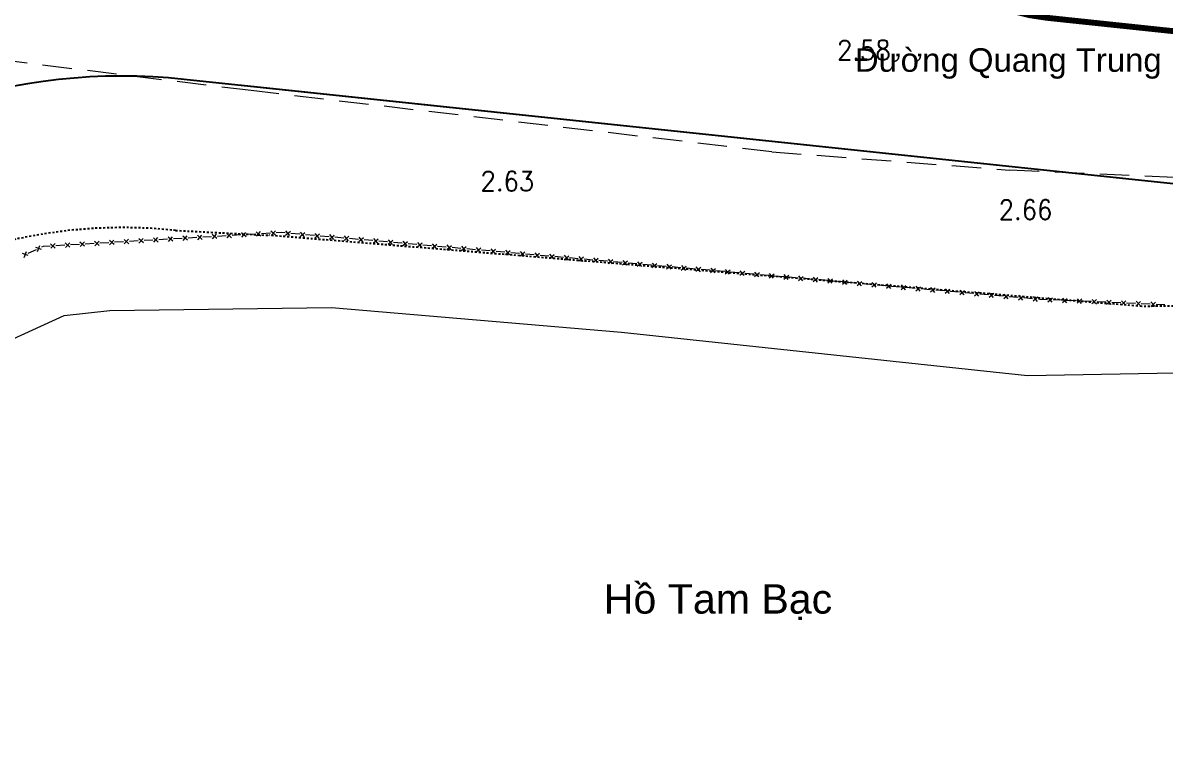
# Model space of a CAD drawing. Header units: millimetres. Extents: x 583747 to 596416, y 2304962 to 2309584.
# Drawn here: x 595599.4 to 595657.6, y 2307130.4 to 2307166.7 of the extents above; entities that cross this region are included whole.
import ezdxf
from ezdxf.enums import TextEntityAlignment as Align
from ezdxf.xclip import XClip

# ---------------------------------------------------------------- set-up
doc = ezdxf.new("R2010")
doc.units = ezdxf.units.MM
for name, pattern in [('DASH2-1', [3, 2, -1]), ('DASHDOT', [1, 0.5, -0.25, 0, -0.25]), ('{Long Duong}', [2.3, 1.5, -0.8])]:
    doc.linetypes.add(name, pattern=pattern)
doc.layers.add('A-PLOT LINE', color=6, linetype='DASHDOT')
doc.layers.add('AFP-KERB-LINE', color=2, linetype='Continuous')
for name, color, linetype, lineweight in [('Code Cao do', 7, 'Continuous', 0), ('duong chua chay', 1, 'Continuous', 15), ('Duong RG Thua', 7, 'Continuous', 0), ('Ghi chu nha', 7, 'Continuous', 0), ('KT-DV2', 7, 'Continuous', 15), ('KT-NEN', 250, 'Continuous', 0), ('Long Duong_ Phan Cach chat lieu rair mat', 7, 'Continuous', 0), ('đường pccc', 6, 'Continuous', 13)]:
    doc.layers.add(name, color=color, linetype=linetype, lineweight=lineweight)
doc.styles.add('Style-.VnArial', font='')
doc.styles.add('Style-STANDARD', font='STANDARD.shx')
doc.styles.get('Style-.VnArial').set_extended_font_data('.VnArial')

# ---------------------------------------------------------------- blocks, each defined once
blk = doc.blocks.new('wwww1')
at = {"layer": 'Duong RG Thua', "color": 7, "linetype": 'Continuous', "lineweight": 0}
for p, q in [((595602.159, 2307155.341), (595602.371, 2307155.579)), ((595603.133, 2307155.398), (595602.895, 2307155.61)), ((595602.908, 2307155.385), (595603.12, 2307155.623)), ((595603.881, 2307155.442), (595603.644, 2307155.654)), ((595603.657, 2307155.429), (595603.869, 2307155.666)), ((595604.364, 2307155.583), (595603.914, 2307155.557)), ((595604.63, 2307155.485), (595604.393, 2307155.697)), ((595604.405, 2307155.472), (595604.617, 2307155.71)), ((595605.112, 2307155.627), (595604.663, 2307155.6)), ((595605.379, 2307155.529), (595605.141, 2307155.741)), ((595605.154, 2307155.516), (595605.366, 2307155.754)), ((595605.861, 2307155.67), (595605.412, 2307155.644)), ((595606.128, 2307155.572), (595605.89, 2307155.784)), ((595605.903, 2307155.56), (595606.115, 2307155.797)), ((595606.61, 2307155.714), (595606.161, 2307155.688)), ((595606.876, 2307155.616), (595606.639, 2307155.828)), ((595606.651, 2307155.603), (595606.863, 2307155.841)), ((595607.359, 2307155.757), (595606.909, 2307155.731)), ((595607.625, 2307155.66), (595607.387, 2307155.872)), ((595607.4, 2307155.647), (595607.612, 2307155.885)), ((595608.107, 2307155.801), (595607.658, 2307155.775)), ((595608.374, 2307155.703), (595608.136, 2307155.915)), ((595608.149, 2307155.691), (595608.361, 2307155.928)), ((595608.856, 2307155.845), (595608.407, 2307155.819)), ((595609.122, 2307155.747), (595608.885, 2307155.959)), ((595608.898, 2307155.734), (595609.11, 2307155.972)), ((595609.605, 2307155.888), (595609.155, 2307155.862)), ((595609.871, 2307155.791), (595609.634, 2307156.003)), ((595609.646, 2307155.778), (595609.858, 2307156.016)), ((595610.353, 2307155.932), (595609.904, 2307155.906)), ((595610.62, 2307155.834), (595610.382, 2307156.046)), ((595610.395, 2307155.822), (595610.607, 2307156.059)), ((595611.102, 2307155.976), (595610.653, 2307155.95)), ((595611.369, 2307155.878), (595611.131, 2307156.09)), ((595611.144, 2307155.865), (595611.356, 2307156.103)), ((595611.851, 2307156.019), (595611.402, 2307155.993)), ((595612.117, 2307155.922), (595611.88, 2307156.134)), ((595611.893, 2307155.909), (595612.105, 2307156.146)), ((595612.624, 2307155.922), (595612.869, 2307156.126)), ((595612.849, 2307155.902), (595612.645, 2307156.146)), ((595613.346, 2307155.971), (595612.898, 2307156.011)), ((595613.372, 2307155.856), (595613.616, 2307156.06)), ((595613.596, 2307155.836), (595613.392, 2307156.08)), ((595614.093, 2307155.905), (595613.645, 2307155.945)), ((595614.119, 2307155.79), (595614.363, 2307155.994)), ((595614.343, 2307155.77), (595614.139, 2307156.014)), ((595614.841, 2307155.84), (595614.392, 2307155.879)), ((595614.866, 2307155.724), (595615.11, 2307155.928)), ((595615.09, 2307155.704), (595614.886, 2307155.948)), ((595615.588, 2307155.774), (595615.139, 2307155.813)), ((595615.613, 2307155.658), (595615.857, 2307155.863)), ((595615.837, 2307155.638), (595615.633, 2307155.883)), ((595616.335, 2307155.708), (595615.887, 2307155.747)), ((595616.36, 2307155.593), (595616.604, 2307155.797)), ((595616.584, 2307155.572), (595616.38, 2307155.817)), ((595617.082, 2307155.642), (595616.634, 2307155.682)), ((595617.107, 2307155.527), (595617.351, 2307155.731)), ((595617.331, 2307155.507), (595617.127, 2307155.751)), ((595617.829, 2307155.576), (595617.381, 2307155.616)), ((595617.854, 2307155.461), (595618.098, 2307155.665)), ((595618.078, 2307155.441), (595617.874, 2307155.685)), ((595618.601, 2307155.395), (595618.846, 2307155.599)), ((595618.825, 2307155.375), (595618.621, 2307155.619)), ((595599.302, 2307154.783), (595599.414, 2307155.081)), ((595599.906, 2307155.182), (595599.496, 2307154.995)), ((595600.19, 2307155.187), (595599.892, 2307155.299)), ((595599.984, 2307155.094), (595600.097, 2307155.392)), ((595600.886, 2307155.267), (595600.649, 2307155.479)), ((595600.662, 2307155.254), (595600.874, 2307155.492)), ((595601.369, 2307155.408), (595600.919, 2307155.382)), ((595601.635, 2307155.311), (595601.398, 2307155.523)), ((595601.41, 2307155.298), (595601.622, 2307155.535)), ((595602.117, 2307155.452), (595601.668, 2307155.426)), ((595602.384, 2307155.354), (595602.146, 2307155.566)), ((595602.866, 2307155.496), (595602.417, 2307155.469)), ((595603.615, 2307155.539), (595603.166, 2307155.513)), ((595618.576, 2307155.51), (595618.128, 2307155.55)), ((595619.323, 2307155.444), (595618.875, 2307155.484)), ((595619.348, 2307155.329), (595619.593, 2307155.533)), ((595619.573, 2307155.309), (595619.368, 2307155.553)), ((595620.07, 2307155.379), (595619.622, 2307155.418)), ((595620.095, 2307155.263), (595620.34, 2307155.467)), ((595620.32, 2307155.243), (595620.116, 2307155.488)), ((595620.817, 2307155.313), (595620.369, 2307155.352)), ((595620.843, 2307155.197), (595621.087, 2307155.402)), ((595621.067, 2307155.177), (595620.863, 2307155.422)), ((595621.565, 2307155.247), (595621.116, 2307155.286)), ((595621.59, 2307155.132), (595621.834, 2307155.336)), ((595621.814, 2307155.111), (595621.61, 2307155.356)), ((595622.312, 2307155.181), (595621.863, 2307155.221)), ((595622.337, 2307155.066), (595622.581, 2307155.27)), ((595622.561, 2307155.046), (595622.357, 2307155.29)), ((595623.059, 2307155.115), (595622.61, 2307155.155)), ((595623.084, 2307155), (595623.328, 2307155.204)), ((595623.308, 2307154.98), (595623.104, 2307155.224)), ((595623.806, 2307155.049), (595623.358, 2307155.089)), ((595623.831, 2307154.934), (595624.075, 2307155.138)), ((595624.055, 2307154.914), (595623.851, 2307155.158)), ((595624.553, 2307154.984), (595624.105, 2307155.023)), ((595624.578, 2307154.868), (595624.822, 2307155.072)), ((595624.802, 2307154.848), (595624.598, 2307155.092)), ((595625.325, 2307154.802), (595625.569, 2307155.006)), ((595625.549, 2307154.782), (595625.345, 2307155.027)), ((595599.507, 2307154.876), (595599.209, 2307154.988)), ((595625.3, 2307154.918), (595624.852, 2307154.957)), ((595626.047, 2307154.852), (595625.599, 2307154.891)), ((595626.072, 2307154.737), (595626.317, 2307154.941)), ((595626.296, 2307154.716), (595626.092, 2307154.961)), ((595626.794, 2307154.786), (595626.346, 2307154.826)), ((595626.819, 2307154.671), (595627.064, 2307154.875)), ((595627.044, 2307154.651), (595626.839, 2307154.895)), ((595627.541, 2307154.72), (595627.093, 2307154.76)), ((595627.566, 2307154.605), (595627.811, 2307154.809)), ((595627.791, 2307154.585), (595627.587, 2307154.829)), ((595628.288, 2307154.654), (595627.84, 2307154.694)), ((595628.314, 2307154.539), (595628.558, 2307154.743)), ((595628.538, 2307154.519), (595628.334, 2307154.763)), ((595629.036, 2307154.588), (595628.587, 2307154.628)), ((595629.061, 2307154.473), (595629.305, 2307154.677)), ((595629.285, 2307154.453), (595629.081, 2307154.697)), ((595629.783, 2307154.523), (595629.334, 2307154.562)), ((595629.808, 2307154.407), (595630.052, 2307154.611)), ((595630.032, 2307154.387), (595629.828, 2307154.632)), ((595630.53, 2307154.457), (595630.081, 2307154.496)), ((595630.555, 2307154.341), (595630.799, 2307154.546)), ((595630.779, 2307154.321), (595630.575, 2307154.566)), ((595631.277, 2307154.391), (595630.829, 2307154.43)), ((595631.302, 2307154.276), (595631.546, 2307154.48)), ((595631.526, 2307154.255), (595631.322, 2307154.5)), ((595632.049, 2307154.21), (595632.293, 2307154.414)), ((595632.273, 2307154.19), (595632.069, 2307154.434)), ((595632.024, 2307154.325), (595631.576, 2307154.365)), ((595632.771, 2307154.259), (595632.323, 2307154.299)), ((595632.796, 2307154.144), (595633.041, 2307154.348)), ((595633.02, 2307154.124), (595632.816, 2307154.368)), ((595633.518, 2307154.193), (595633.07, 2307154.233)), ((595633.543, 2307154.078), (595633.788, 2307154.282)), ((595633.768, 2307154.058), (595633.563, 2307154.302)), ((595634.265, 2307154.128), (595633.817, 2307154.167)), ((595634.29, 2307154.012), (595634.535, 2307154.216)), ((595634.515, 2307153.992), (595634.311, 2307154.236)), ((595635.012, 2307154.062), (595634.564, 2307154.101)), ((595635.038, 2307153.946), (595635.282, 2307154.15)), ((595635.262, 2307153.926), (595635.058, 2307154.171)), ((595635.759, 2307153.996), (595635.311, 2307154.035)), ((595635.785, 2307153.881), (595636.029, 2307154.085)), ((595636.009, 2307153.86), (595635.805, 2307154.105)), ((595636.507, 2307153.93), (595636.058, 2307153.969)), ((595636.532, 2307153.815), (595636.776, 2307154.019)), ((595636.756, 2307153.795), (595636.552, 2307154.039)), ((595637.254, 2307153.864), (595636.805, 2307153.904)), ((595637.279, 2307153.749), (595637.523, 2307153.953)), ((595637.503, 2307153.729), (595637.299, 2307153.973)), ((595638.001, 2307153.798), (595637.553, 2307153.838)), ((595638.026, 2307153.683), (595638.27, 2307153.887)), ((595638.25, 2307153.663), (595638.046, 2307153.907)), ((595638.997, 2307153.597), (595638.793, 2307153.841)), ((595638.748, 2307153.732), (595638.3, 2307153.772)), ((595638.773, 2307153.617), (595639.017, 2307153.821)), ((595639.495, 2307153.667), (595639.047, 2307153.706)), ((595639.52, 2307153.551), (595639.764, 2307153.755)), ((595639.744, 2307153.531), (595639.54, 2307153.775)), ((595640.242, 2307153.601), (595639.794, 2307153.64)), ((595640.267, 2307153.485), (595640.512, 2307153.69)), ((595640.491, 2307153.465), (595640.287, 2307153.71)), ((595640.989, 2307153.535), (595640.541, 2307153.574)), ((595641.014, 2307153.42), (595641.259, 2307153.624)), ((595641.239, 2307153.399), (595641.034, 2307153.644)), ((595641.736, 2307153.469), (595641.288, 2307153.509)), ((595641.761, 2307153.354), (595642.006, 2307153.558)), ((595641.986, 2307153.334), (595641.782, 2307153.578)), ((595642.483, 2307153.403), (595642.035, 2307153.443)), ((595642.509, 2307153.288), (595642.753, 2307153.492)), ((595642.733, 2307153.268), (595642.529, 2307153.512)), ((595643.231, 2307153.337), (595642.782, 2307153.377)), ((595643.256, 2307153.222), (595643.5, 2307153.426)), ((595643.48, 2307153.202), (595643.276, 2307153.446)), ((595643.978, 2307153.272), (595643.529, 2307153.311)), ((595644.003, 2307153.156), (595644.247, 2307153.36)), ((595644.227, 2307153.136), (595644.023, 2307153.38)), ((595644.725, 2307153.206), (595644.276, 2307153.245)), ((595644.75, 2307153.09), (595644.994, 2307153.294)), ((595644.974, 2307153.07), (595644.77, 2307153.315)), ((595645.721, 2307153.004), (595645.517, 2307153.249)), ((595645.472, 2307153.14), (595645.024, 2307153.179)), ((595645.497, 2307153.024), (595645.741, 2307153.229)), ((595646.219, 2307153.074), (595645.771, 2307153.113)), ((595646.244, 2307152.959), (595646.488, 2307153.163)), ((595646.468, 2307152.939), (595646.264, 2307153.183)), ((595646.966, 2307153.008), (595646.518, 2307153.048)), ((595646.991, 2307152.893), (595647.236, 2307153.097)), ((595647.215, 2307152.873), (595647.011, 2307153.117)), ((595647.713, 2307152.942), (595647.265, 2307152.982)), ((595647.738, 2307152.827), (595647.983, 2307153.031)), ((595647.962, 2307152.807), (595647.758, 2307153.051)), ((595648.46, 2307152.876), (595648.012, 2307152.916)), ((595648.485, 2307152.761), (595648.73, 2307152.965)), ((595648.71, 2307152.741), (595648.505, 2307152.985)), ((595649.207, 2307152.811), (595648.759, 2307152.85)), ((595649.232, 2307152.695), (595649.477, 2307152.899)), ((595649.457, 2307152.675), (595649.253, 2307152.919)), ((595649.954, 2307152.745), (595649.506, 2307152.784)), ((595649.98, 2307152.629), (595650.224, 2307152.833)), ((595650.204, 2307152.609), (595650, 2307152.854)), ((595650.702, 2307152.679), (595650.253, 2307152.718)), ((595650.727, 2307152.564), (595650.971, 2307152.768)), ((595650.951, 2307152.543), (595650.747, 2307152.788)), ((595651.48, 2307152.516), (595651.715, 2307152.731)), ((595651.705, 2307152.506), (595651.49, 2307152.741)), ((595652.229, 2307152.484), (595652.464, 2307152.699)), ((595652.454, 2307152.474), (595652.239, 2307152.709)), ((595652.979, 2307152.452), (595653.214, 2307152.667)), ((595653.204, 2307152.442), (595652.989, 2307152.677)), ((595652.199, 2307152.598), (595651.75, 2307152.617)), ((595652.948, 2307152.566), (595652.499, 2307152.585)), ((595653.698, 2307152.534), (595653.248, 2307152.553)), ((595653.728, 2307152.42), (595653.963, 2307152.635)), ((595653.953, 2307152.41), (595653.738, 2307152.645)), ((595654.447, 2307152.502), (595653.997, 2307152.521)), ((595654.477, 2307152.388), (595654.712, 2307152.603)), ((595654.702, 2307152.378), (595654.487, 2307152.613)), ((595655.196, 2307152.47), (595654.747, 2307152.489)), ((595655.227, 2307152.356), (595655.462, 2307152.57)), ((595655.452, 2307152.346), (595655.237, 2307152.58)), ((595655.946, 2307152.437), (595655.496, 2307152.457)), ((595655.976, 2307152.323), (595656.211, 2307152.538)), ((595656.201, 2307152.313), (595655.986, 2307152.548)), ((595656.695, 2307152.405), (595656.245, 2307152.425)), ((595656.725, 2307152.291), (595656.96, 2307152.506)), ((595656.95, 2307152.281), (595656.735, 2307152.516)), ((595657.444, 2307152.373), (595656.995, 2307152.392))]:
    blk.add_line(p, q, dxfattribs=at)
at = {"layer": 'Duong RG Thua', "color": 7, "linetype": 'Continuous', "lineweight": 0, "flags": 128}
for points in [[(595612.599, 2307156.037), (595612.422, 2307156.053), (595612.15, 2307156.037)], [(595600.62, 2307155.365), (595600.262, 2307155.344), (595600.179, 2307155.306)], [(595597.135, 2307149.907), (595601.347, 2307151.819), (595603.674, 2307152.073), (595614.963, 2307152.239), (595629.753, 2307150.98), (595650.441, 2307148.765), (595721.253, 2307150.035), (595743.067, 2307152.953)], [(595651.45, 2307152.63), (595651.065, 2307152.647), (595651, 2307152.653)]]:
    blk.add_lwpolyline(points, dxfattribs=at)
at = {"layer": 'Long Duong_ Phan Cach chat lieu rair mat', "color": 4, "linetype": '{Long Duong}', "lineweight": 0}
for p, q in [((595610.865, 2307163.294), (595588.284, 2307166.06)), ((595637.409, 2307160.172), (595610.865, 2307163.294)), ((595637.409, 2307160.172), (595649.532, 2307159.243)), ((595669.418, 2307158.356), (595649.532, 2307159.243))]:
    blk.add_line(p, q, dxfattribs=at)
at = {"layer": 'Code Cao do', "color": 6, "linetype": 'Continuous', "lineweight": 0, "style": 'Style-STANDARD'}
for s, p in [('2.58', (595640.738, 2307165.36)), ('2.66', (595648.976, 2307157.216))]:
    blk.add_text(s, height=1, rotation=359.9973, dxfattribs=at).set_placement(p, align=Align.MIDDLE_LEFT)
at = {"layer": 'Code Cao do', "color": 212, "linetype": 'Continuous', "lineweight": 0, "style": 'Style-STANDARD'}
blk.add_text('2.63', height=1, rotation=359.9973, dxfattribs=at).set_placement((595622.563, 2307158.677), align=Align.MIDDLE_LEFT)
at = {"layer": 'Ghi chu nha', "color": 7, "linetype": 'Continuous', "lineweight": 0, "style": 'Style-.VnArial'}
for s, height, p in [('§\xadêng Quang Trung', 1.2, (595649.464, 2307164.857)), ('Hå Tam B¹c', 1.5, (595634.668, 2307137.367))]:
    blk.add_text(s, height=height, rotation=359.9973, dxfattribs=at).set_placement(p, align=Align.MIDDLE_CENTER)
blk = doc.blocks.new('PLOT')
at = {"layer": 'A-PLOT LINE', "color": 251}
for points in [[(3659008, 1167880), (3642417, 1158621), (3630891, 1152921), (3607539, 1142898), (3570556, 1129261), (3527500, 1117448)], [(3522956, 1116061), (3527500, 1117448)]]:
    blk.add_lwpolyline(points, dxfattribs=at)
blk.add_arc((3528906, 1091779), 25000, 103.76718, 201.93918, dxfattribs=at)
blk.add_arc((3528906, 1091779), 25000, 103.76718, 201.93918, dxfattribs=at)
blk = doc.blocks.new('DV')
at = {"layer": 'AFP-KERB-LINE'}
for q in [(545531, 31133), (548452, 30824), (548452, 30824), (548452, 30824)]:
    blk.add_line((601657, 25193), q, dxfattribs=at)
blk.add_arc((542374, 1300), 30000, 83.95875, 181.53935, dxfattribs=at)
ref = blk.add_blockref('PLOT', (-3147123, 179596, 0), dxfattribs=dict(rotation=340.0000000045929))
XClip(ref).set_block_clipping_path([(3437700.5976729654, 868981.9081885163), (3912891.8375199828, 1041937.3750337446), (3715693.8178756535, 1583734.481302836), (3240502.5780286361, 1410779.0144576086)])
blk = doc.blocks.new('duong pccc')
at = {"layer": 'đường pccc', "linetype": 'DASH2-1', "const_width": 300}
blk.add_lwpolyline([(11374828, 1063500), (11417029, 1075272, -0.139043), (11432033, 1075208), (11447510, 1070747, -0.194033), (11453106, 1066369), (11457034, 1059566, 0.325502), (11463490, 1056700), (11488340, 1062037, -0.413991), (11497840, 1055901), (11504262, 1026111, -0.430767), (11493164, 1009931), (11492439, 1009817), (11450040, 1008477), (11437562, 1009797, -0.290861), (11429584, 1016138), (11425729, 1027278, 0.626431), (11410539, 1029085), (11408439, 1025808, -0.421466), (11395119, 1023065, -0.13178), (11369781, 1052299, -0.467981)], format="xyb", close=True, dxfattribs=at)

msp = doc.modelspace()

# ---------------------------------------------------------------- block references
at = {"layer": 'KT-DV2', "xscale": 0.001, "yscale": 0.001, "zscale": 0.001}
msp.add_blockref('DV', (595062.1, 2307132.692), dxfattribs=at)

# ---------------------------------------------------------------- next in the draw order: block references
at = {"layer": 'KT-NEN', "lineweight": 0}
msp.add_blockref('wwww1', (0.167, -0.045, -0.002), dxfattribs=at)

# ---------------------------------------------------------------- next in the draw order: block references
at = {"layer": 'duong chua chay', "xscale": 0.001, "yscale": 0.001, "zscale": 0.001}
msp.add_blockref('duong pccc', (584214.004, 2306157.171), dxfattribs=at)

doc.saveas('drawing.dxf')
